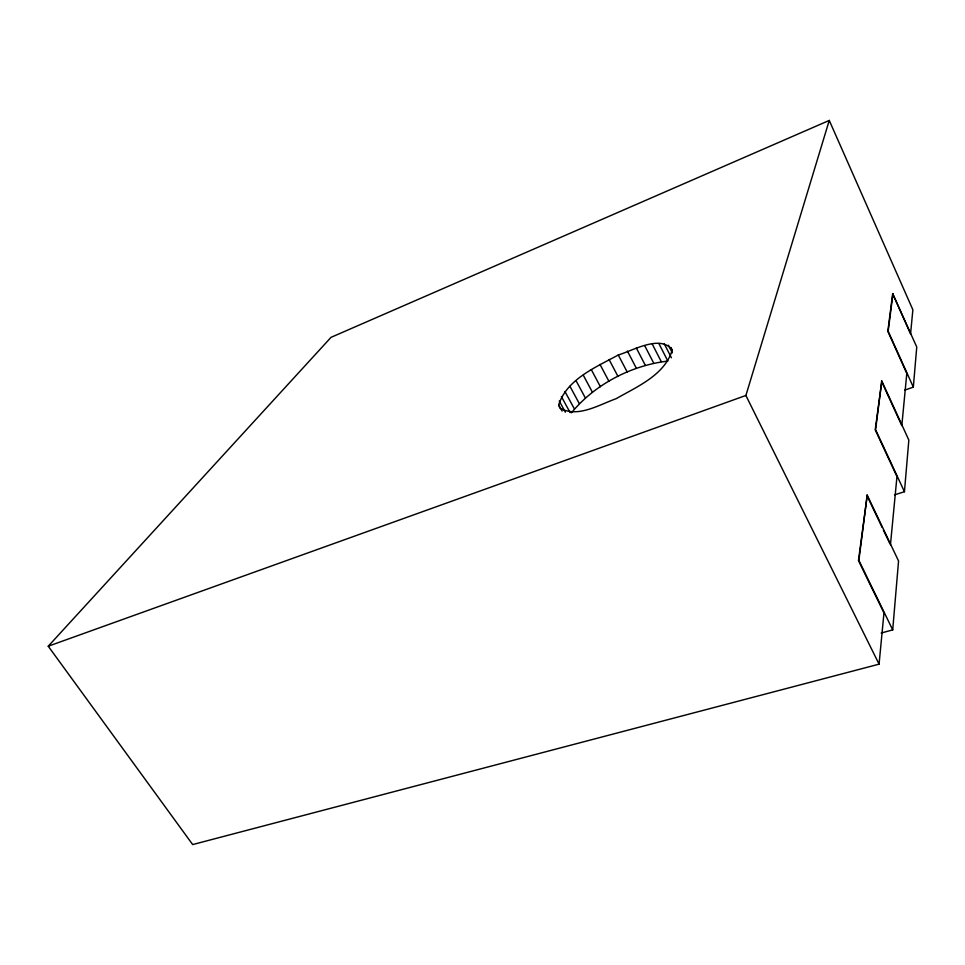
<?xml version="1.0" encoding="UTF-8"?>
<svg xmlns="http://www.w3.org/2000/svg" width="965" height="965" viewBox="0 0 965 965"><rect width="100%" height="100%" fill="white"/><g stroke="black" fill="none" stroke-linecap="round" stroke-linejoin="round"><path stroke-width="1.45" d="M881.178 633.028L892.709 629.892L898.56 560.991L867.221 495.166L858.464 560.556L883.964 612.884L879.067 664.161L192.674 844.568L48.25 646.224L331.043 337.34L829.261 120.432L912.866 309.777L910.574 333.878L892.673 293.662L916.75 347.002L913.336 387.146L904.856 390.065M894.483 494.852L904.446 491.728L908.837 440.076L881.793 381.042L875.219 429.847L896.968 476.529L890.442 544.863M881.455 381.151L901.817 425.601L906.798 373.431L887.836 331.357L892.673 293.662M892.709 629.892L858.874 560.436L867.221 495.166M904.446 491.728L875.581 429.727L881.793 381.042M913.336 387.146L888.162 331.248L892.975 293.541M671.037 347.484L672.038 350.633C664.451 375.168 636.816 386.808 616.104 398.69C599.084 404.781 577.227 418.364 559.748 407.966L558.699 404.866C566.841 379.088 596.237 367.086 618.275 354.999C632.702 350.693 660.555 334.131 672.328 350.042M879.067 664.161L745.885 395.469L829.261 120.432M571.485 412.791C594.91 384.215 631.279 365.409 667.864 361.079L658.89 343.54M48.25 646.224L745.885 395.469M561.389 396.567L570.11 412.574M559.266 401.03L565.345 412.164M558.699 404.866L562.1 411.09M564.983 391.597L574.308 408.762M569.941 386.29L579.193 403.394M576.093 380.765L585.285 397.833M583.282 375.18L592.413 392.224M591.316 369.667L600.387 386.7M599.977 364.384L608.999 381.428M609.036 359.45L618.022 376.519M618.275 354.999L627.238 372.116M627.455 351.151L636.393 368.328M636.333 347.991L645.271 365.24M644.68 345.627L653.619 362.961M652.28 344.131L661.218 361.561M668.431 345.229L672.303 352.84M664.33 343.914L671.411 357.774M866.835 495.286L882.155 527.445M883.421 530.123L889.802 543.524"/></g></svg>
